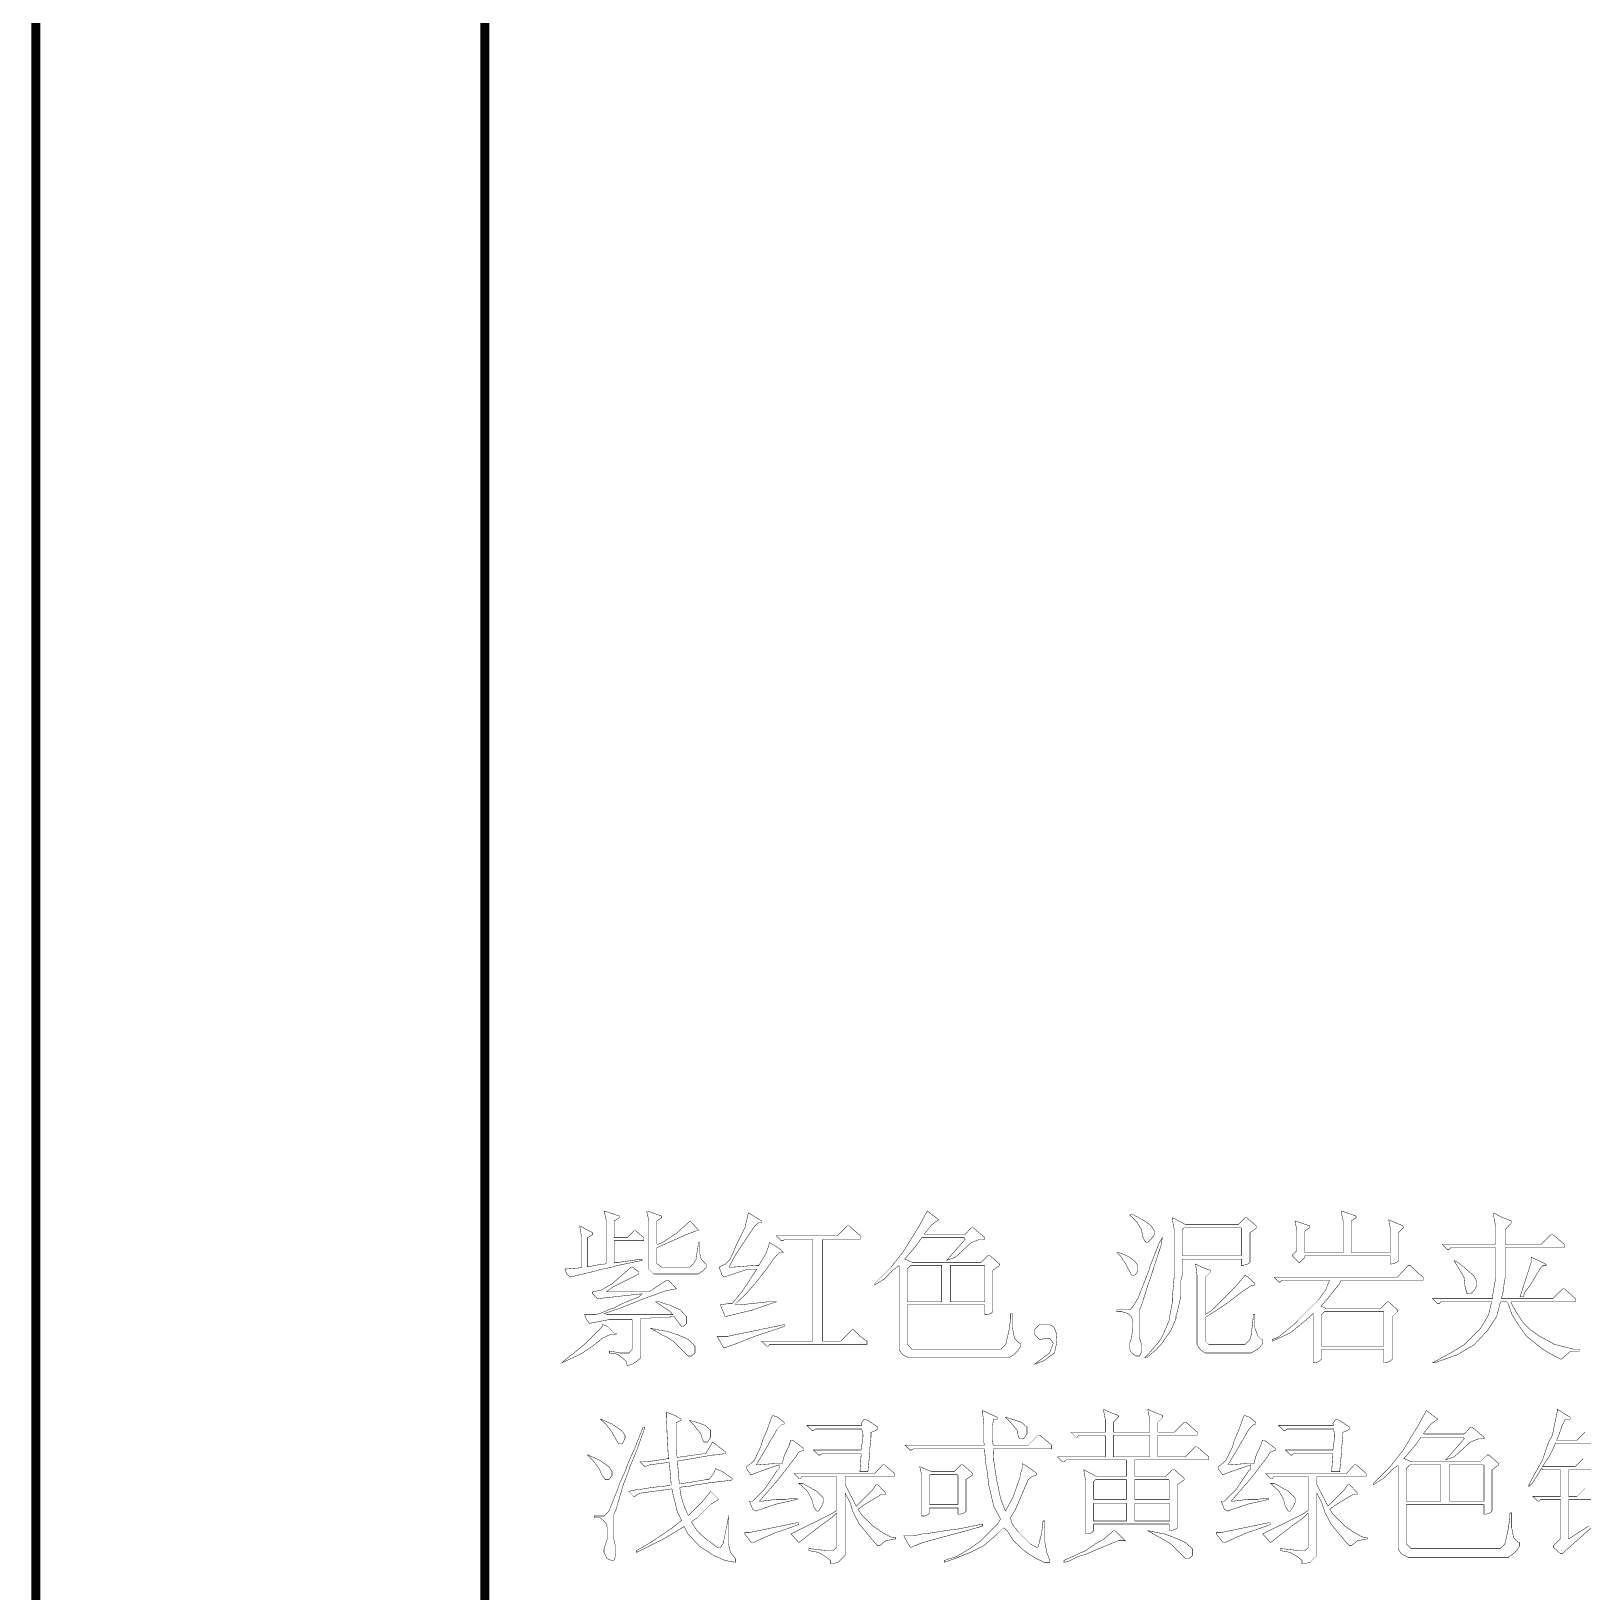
# Model space of a CAD drawing. Extents: x 94 to 452, y -72 to 1042.
# Drawn here: x 211.13 to 245.66, y 798.87 to 833.6 of the extents above; entities that cross this region are included whole.
import ezdxf

# ---------------------------------------------------------------- set-up
doc = ezdxf.new("R2010")
doc.units = 0
doc.header["$MEASUREMENT"] = 0
doc.layers.add('TREE_LAYER', color=7, linetype='Continuous')

msp = doc.modelspace()

# ---------------------------------------------------------------- linework, layer by layer
at = {"layer": 'TREE_LAYER'}
for points, const_width, elevation in [([(211.22612, 848.485862), (211.22612, 798.147579)], 0.2, 50.338283), ([(221.22612, 848.485862), (221.22612, 798.147579)], 0.2, 50.338283), ([(223.897655, 807.342427), (223.883929, 807.342427), (223.883929, 807.314976), (223.925105, 807.136544), (223.925105, 806.17576), (223.883929, 806.162035), (223.829027, 806.162035), (223.540792, 806.107133), (223.513341, 806.107133), (223.513341, 806.752231), (223.623145, 806.820858), (223.623145, 806.820858), (223.623145, 806.862035), (223.334909, 807.013015), (223.376086, 806.765956), (223.376086, 806.093407), (223.348635, 806.079682), (223.005498, 806.052231), (223.046674, 805.942427), (223.115302, 805.873799), (223.63687, 805.997329), (223.650596, 805.997329), (223.774125, 806.038505), (223.787851, 806.038505), (223.897655, 806.065956), (223.925105, 806.065956), (224.034909, 806.093407), (224.048635, 806.093407), (224.172164, 806.134584), (224.18589, 806.134584), (224.721184, 806.244387), (224.721184, 806.271838), (224.693733, 806.271838), (224.213341, 806.203211), (224.144713, 806.203211), (224.144713, 806.203211), (224.103537, 806.203211), (224.103537, 806.203211), (224.103537, 806.669878), (224.103537, 806.683603), (224.76236, 806.683603), (224.76236, 806.752231), (224.583929, 806.903211), (224.542753, 806.903211), (224.391772, 806.752231), (224.103537, 806.752231), (224.103537, 806.752231), (224.103537, 807.122819), (224.213341, 807.191446), (224.213341, 807.191446), (224.213341, 807.232623), (223.897655, 807.342427), (223.897655, 807.342427)], 0.01, 21), ([(224.844713, 807.342427), (224.830988, 807.342427), (224.830988, 807.314976), (224.872164, 807.136544), (224.872164, 806.052231), (224.981968, 805.942427), (225.970204, 805.942427), (226.080007, 806.011054), (226.148635, 806.093407), (226.148635, 806.162035), (226.038831, 806.271838), (226.01138, 806.381642), (226.01138, 806.642427), (225.970204, 806.642427), (225.970204, 806.560074), (225.929027, 806.313015), (225.929027, 806.271838), (225.8604, 806.162035), (225.791772, 806.093407), (225.1604, 806.093407), (225.050596, 806.17576), (225.050596, 806.532623), (225.064321, 806.532623), (225.709419, 806.820858), (225.929027, 806.903211), (225.970204, 806.903211), (225.970204, 806.930662), (225.791772, 807.122819), (225.489811, 806.848309), (225.174125, 806.642427), (225.064321, 806.60125), (225.050596, 806.614976), (225.050596, 807.122819), (225.1604, 807.191446), (225.1604, 807.191446), (225.1604, 807.232623), (224.844713, 807.342427), (224.844713, 807.342427)], 0.01, 21), ([(227.095694, 807.30125), (227.081968, 807.273799), (227.013341, 806.971838), (226.834909, 806.614976), (226.683929, 806.271838), (226.574125, 806.162035), (226.43687, 806.093407), (226.505498, 805.914976), (226.546674, 805.873799), (227.081968, 806.052231), (227.274125, 806.052231), (227.274125, 806.052231), (227.232949, 805.983603), (226.944713, 805.544387), (226.725105, 805.283603), (226.642753, 805.283603), (226.464321, 805.256152), (226.574125, 804.995368), (227.150596, 805.132623), (227.713341, 805.32478), (227.534909, 805.32478), (226.903537, 805.256152), (226.848635, 805.256152), (226.793733, 805.269878), (226.834909, 805.311054), (227.040792, 805.503211), (227.232949, 805.722819), (227.493733, 806.052231), (227.644713, 806.271838), (227.781968, 806.422819), (227.864321, 806.422819), (227.781968, 806.505172), (227.56236, 806.642427), (227.493733, 806.422819), (227.315302, 806.120858), (227.315302, 806.134584), (227.246674, 806.134584), (226.725105, 806.093407), (226.656478, 806.093407), (226.793733, 806.354191), (227.232949, 807.013015), (227.315302, 807.081642), (227.383929, 807.081642), (227.383929, 807.122819), (227.095694, 807.30125), (227.095694, 807.30125)], 0.01, 21), ([(229.332949, 807.013015), (229.291772, 807.013015), (229.072164, 806.793407), (227.713341, 806.793407), (227.823145, 806.683603), (227.864321, 806.683603), (227.891772, 806.711054), (228.509419, 806.711054), (228.523145, 806.711054), (228.523145, 804.446348), (228.509419, 804.446348), (227.383929, 804.446348), (227.493733, 804.336544), (227.534909, 804.336544), (227.56236, 804.377721), (229.730988, 804.377721), (229.730988, 804.446348), (229.580007, 804.556152), (229.429027, 804.707133), (229.401576, 804.707133), (229.140792, 804.446348), (228.742753, 804.446348), (228.742753, 804.446348), (228.742753, 806.711054), (228.742753, 806.711054), (229.580007, 806.711054), (229.580007, 806.793407), (229.332949, 807.013015), (229.332949, 807.013015)], 0.01, 21), ([(231.076086, 807.342427), (231.06236, 807.328701), (231.048635, 807.30125), (230.883929, 806.999289), (230.554517, 806.463995), (230.266282, 806.093407), (229.895694, 805.722819), (229.895694, 805.695368), (230.115302, 805.832623), (230.307458, 806.02478), (230.430988, 806.120858), (230.444713, 806.120858), (230.444713, 806.120858), (230.444713, 804.267917), (230.444713, 804.254191), (230.527066, 804.144387), (230.664321, 804.07576), (232.901576, 804.07576), (232.901576, 804.089485), (232.997655, 804.144387), (233.093733, 804.240466), (233.148635, 804.336544), (233.148635, 804.405172), (233.121184, 804.405172), (233.01138, 804.514976), (232.970204, 804.734584), (232.970204, 805.063995), (232.929027, 805.063995), (232.929027, 804.954191), (232.901576, 804.762035), (232.901576, 804.734584), (232.819223, 804.377721), (232.709419, 804.267917), (230.732949, 804.267917), (230.623145, 804.377721), (230.623145, 805.242427), (230.63687, 805.256152), (232.338831, 805.256152), (232.352556, 805.242427), (232.352556, 805.036544), (232.393733, 805.036544), (232.489811, 805.063995), (232.530988, 805.105172), (232.530988, 806.02478), (232.668243, 806.120858), (232.681968, 806.134584), (232.681968, 806.162035), (232.46236, 806.354191), (232.421184, 806.354191), (232.270204, 806.203211), (230.732949, 806.203211), (230.581968, 806.271838), (230.568243, 806.271838), (230.815302, 806.560074), (230.952556, 806.752231), (231.899615, 806.752231), (231.913341, 806.711054), (231.501576, 806.244387), (231.693733, 806.313015), (232.050596, 806.642427), (232.229027, 806.711054), (232.352556, 806.711054), (232.352556, 806.752231), (232.091772, 806.971838), (232.050596, 806.971838), (231.913341, 806.820858), (231.021184, 806.820858), (231.007458, 806.834584), (231.172164, 807.040466), (231.323145, 807.15027), (231.076086, 807.342427), (231.076086, 807.342427)], 0.01, 21), ([(235.6604, 807.260074), (235.578047, 807.260074), (235.729027, 807.109093), (235.838831, 806.930662), (235.866282, 806.779682), (235.907458, 806.683603), (235.948635, 806.642427), (235.976086, 806.642427), (236.058439, 806.72478), (236.127066, 806.820858), (236.127066, 806.903211), (236.044713, 807.02674), (235.907458, 807.122819), (235.6604, 807.260074), (235.6604, 807.260074)], 0.01, 21), ([(236.538831, 807.191446), (236.525105, 807.191446), (236.525105, 807.163995), (236.566282, 806.944387), (236.566282, 805.873799), (236.525105, 805.393407), (236.525105, 805.311054), (236.456478, 804.940466), (236.456478, 804.913015), (236.305498, 804.556152), (236.23687, 804.446348), (236.017262, 804.185564), (235.907458, 804.07576), (235.948635, 804.07576), (236.113341, 804.213015), (236.278047, 804.377721), (236.497655, 804.693407), (236.607458, 804.954191), (236.607458, 805.009093), (236.634909, 805.091446), (236.676086, 805.269878), (236.717262, 805.448309), (236.717262, 805.805172), (236.744713, 805.90125), (236.744713, 806.271838), (236.758439, 806.271838), (238.06236, 806.271838), (238.06236, 806.271838), (238.06236, 806.134584), (238.103537, 806.134584), (238.199615, 806.162035), (238.254517, 806.203211), (238.254517, 806.862035), (238.391772, 806.958113), (238.391772, 806.971838), (238.391772, 807.013015), (238.18589, 807.191446), (238.144713, 807.191446), (237.993733, 807.040466), (236.827066, 807.040466), (236.538831, 807.191446), (236.538831, 807.191446)], 0.01, 21), ([(240.299615, 807.342427), (240.28589, 807.342427), (240.28589, 807.314976), (240.327066, 807.136544), (240.327066, 806.422819), (240.313341, 806.422819), (239.489811, 806.422819), (239.476086, 806.422819), (239.476086, 806.903211), (239.58589, 806.971838), (239.58589, 806.971838), (239.58589, 807.013015), (239.256478, 807.122819), (239.297655, 806.916936), (239.297655, 806.463995), (239.187851, 806.354191), (239.338831, 806.203211), (239.366282, 806.203211), (239.476086, 806.313015), (239.476086, 806.340466), (239.489811, 806.354191), (241.383929, 806.354191), (241.383929, 806.340466), (241.383929, 806.162035), (241.466282, 806.17576), (241.521184, 806.203211), (241.56236, 806.244387), (241.56236, 806.862035), (241.672164, 806.971838), (241.672164, 807.013015), (241.493733, 807.081642), (241.342753, 807.15027), (241.383929, 806.916936), (241.383929, 806.422819), (241.383929, 806.422819), (240.505498, 806.422819), (240.505498, 806.422819), (240.505498, 807.122819), (240.615302, 807.191446), (240.615302, 807.191446), (240.615302, 807.232623), (240.299615, 807.342427), (240.299615, 807.342427)], 0.01, 21), ([(243.676086, 807.30125), (243.676086, 807.30125), (243.676086, 807.246348), (243.717262, 807.02674), (243.717262, 806.614976), (243.703537, 806.60125), (242.53687, 806.60125), (242.646674, 806.491446), (242.687851, 806.491446), (242.729027, 806.532623), (243.703537, 806.532623), (243.717262, 806.532623), (243.717262, 805.818897), (243.648635, 805.420858), (243.648635, 805.393407), (242.317262, 805.393407), (242.427066, 805.283603), (242.468243, 805.283603), (242.509419, 805.32478), (243.634909, 805.32478), (243.634909, 805.32478), (243.566282, 805.036544), (243.387851, 804.734584), (243.017262, 804.363995), (242.742753, 804.199289), (242.317262, 803.965956), (242.358439, 803.965956), (242.866282, 804.144387), (243.23687, 804.363995), (243.538831, 804.679682), (243.744713, 804.995368), (243.827066, 805.311054), (243.840792, 805.32478), (243.978047, 805.32478), (243.991772, 805.311054), (244.087851, 805.036544), (244.225105, 804.816936), (244.389811, 804.583603), (244.430988, 804.542427), (244.774125, 804.267917), (245.007458, 804.130662), (245.172164, 804.048309), (245.18589, 804.048309), (245.391772, 804.22674), (245.583929, 804.22674), (245.583929, 804.267917), (245.4604, 804.267917), (245.034909, 804.377721), (244.705498, 804.556152), (244.48589, 804.707133), (244.334909, 804.858113), (244.156478, 805.132623), (244.0604, 805.311054), (244.074125, 805.32478), (245.501576, 805.32478), (245.501576, 805.393407), (245.254517, 805.613015), (245.213341, 805.613015), (244.993733, 805.393407), (243.854517, 805.393407), (243.854517, 805.407133), (243.895694, 805.571838), (243.909419, 805.722819), (243.93687, 805.873799), (243.93687, 806.532623), (243.93687, 806.532623), (245.254517, 806.532623), (245.254517, 806.60125), (244.993733, 806.820858), (244.952556, 806.820858), (244.732949, 806.60125), (243.93687, 806.60125), (243.93687, 806.614976), (243.93687, 806.930662), (244.074125, 807.081642), (244.074125, 807.122819), (243.895694, 807.191446), (243.676086, 807.30125), (243.676086, 807.30125)], 0.01, 21), ([(236.305498, 806.752231), (236.23687, 806.642427), (236.017262, 806.079682), (236.017262, 806.052231), (235.756478, 805.393407), (235.646674, 805.214976), (235.578047, 805.146348), (235.289811, 805.146348), (235.289811, 805.105172), (235.399615, 805.105172), (235.53687, 805.063995), (235.619223, 804.981642), (235.646674, 804.885564), (235.646674, 804.734584), (235.619223, 804.542427), (235.619223, 804.514976), (235.578047, 804.418897), (235.578047, 804.267917), (235.619223, 804.185564), (235.715302, 804.116936), (235.797655, 804.116936), (235.838831, 804.213015), (235.838831, 804.377721), (235.797655, 804.514976), (235.797655, 805.146348), (235.838831, 805.242427), (235.880007, 805.365956), (235.976086, 805.681642), (236.003537, 805.75027), (236.278047, 806.587525), (236.278047, 806.614976), (236.305498, 806.752231), (236.305498, 806.752231)], 0.01, 21), ([(236.78589, 806.971838), (236.78589, 806.971838), (238.06236, 806.971838), (238.06236, 806.971838), (238.06236, 806.354191), (238.06236, 806.354191), (236.758439, 806.354191), (236.744713, 806.354191), (236.744713, 806.930662), (236.78589, 806.971838), (236.78589, 806.971838)], 0.01, 21), ([(235.330988, 806.422819), (235.289811, 806.422819), (235.372164, 806.340466), (235.468243, 806.203211), (235.619223, 805.914976), (235.687851, 805.914976), (235.729027, 805.956152), (235.756478, 806.011054), (235.756478, 806.134584), (235.687851, 806.230662), (235.578047, 806.313015), (235.440792, 806.381642), (235.330988, 806.422819), (235.330988, 806.422819)], 0.01, 21), ([(244.527066, 806.313015), (244.513341, 806.313015), (244.513341, 806.203211), (244.266282, 805.434584), (244.334909, 805.434584), (244.376086, 805.544387), (244.48589, 805.681642), (244.705498, 806.052231), (244.774125, 806.134584), (244.842753, 806.134584), (244.842753, 806.162035), (244.527066, 806.313015), (244.527066, 806.313015)], 0.01, 21), ([(224.515302, 806.093407), (224.474125, 806.093407), (224.33687, 805.969878), (224.117262, 805.777721), (224.076086, 805.736544), (223.815302, 805.585564), (223.623145, 805.544387), (223.623145, 805.503211), (223.732949, 805.393407), (224.721184, 805.503211), (224.721184, 805.503211), (224.652556, 805.434584), (224.281968, 805.283603), (224.076086, 805.173799), (224.007458, 805.160074), (223.787851, 805.063995), (223.774125, 805.063995), (223.678047, 805.036544), (223.444713, 805.036544), (223.48589, 804.92674), (223.554517, 804.844387), (223.980007, 804.92674), (224.350596, 804.92674), (224.350596, 804.92674), (224.419223, 804.92674), (224.419223, 804.92674), (224.487851, 804.92674), (224.487851, 804.940466), (224.501576, 804.92674), (224.501576, 804.267917), (224.432949, 804.185564), (224.227066, 804.185564), (224.021184, 804.22674), (223.993733, 804.22674), (223.993733, 804.185564), (224.172164, 804.158113), (224.281968, 804.07576), (224.364321, 804.007133), (224.391772, 803.897329), (224.515302, 803.938505), (224.61138, 804.007133), (224.693733, 804.07576), (224.693733, 804.940466), (224.693733, 804.954191), (224.76236, 804.954191), (224.76236, 804.954191), (224.830988, 804.954191), (224.844713, 804.954191), (224.913341, 804.954191), (224.913341, 804.967917), (224.981968, 804.967917), (224.981968, 804.967917), (225.050596, 804.967917), (225.064321, 804.967917), (225.132949, 804.967917), (225.132949, 804.981642), (225.201576, 804.981642), (225.201576, 804.981642), (225.270204, 804.981642), (225.283929, 804.981642), (225.352556, 804.981642), (225.352556, 804.995368), (225.421184, 804.995368), (225.434909, 804.995368), (225.599615, 804.77576), (225.640792, 804.77576), (225.709419, 804.844387), (225.709419, 804.995368), (225.572164, 805.146348), (225.325105, 805.256152), (225.31138, 805.256152), (225.105498, 805.32478), (225.023145, 805.32478), (225.352556, 805.105172), (225.407458, 805.036544), (225.393733, 805.036544), (223.952556, 805.036544), (223.883929, 805.063995), (224.213341, 805.173799), (224.76236, 805.393407), (224.803537, 805.407133), (225.256478, 805.571838), (225.489811, 805.613015), (225.31138, 805.805172), (225.270204, 805.805172), (224.872164, 805.544387), (223.938831, 805.544387), (223.925105, 805.544387), (224.076086, 805.654191), (224.076086, 805.654191), (224.652556, 805.942427), (224.652556, 805.942427), (224.652556, 805.983603), (224.515302, 806.093407), (224.515302, 806.093407)], 0.01, 21), ([(230.691772, 806.120858), (230.705498, 806.134584), (231.391772, 806.134584), (231.391772, 806.120858), (231.391772, 805.32478), (231.391772, 805.32478), (230.63687, 805.32478), (230.623145, 805.32478), (230.623145, 806.052231), (230.691772, 806.120858), (230.691772, 806.120858)], 0.01, 21), ([(231.583929, 806.120858), (231.583929, 806.134584), (232.338831, 806.134584), (232.352556, 806.120858), (232.352556, 805.32478), (232.338831, 805.32478), (231.583929, 805.32478), (231.583929, 805.32478), (231.583929, 806.120858), (231.583929, 806.120858)], 0.01, 21), ([(237.046674, 806.162035), (237.046674, 806.162035), (237.046674, 806.148309), (237.074125, 805.928701), (237.074125, 804.377721), (237.142753, 804.267917), (237.252556, 804.185564), (238.281968, 804.185564), (238.350596, 804.22674), (238.4604, 804.295368), (238.542753, 804.405172), (238.542753, 804.487525), (238.501576, 804.487525), (238.432949, 804.556152), (238.364321, 804.734584), (238.364321, 805.036544), (238.323145, 805.036544), (238.323145, 804.940466), (238.281968, 804.583603), (238.254517, 804.487525), (238.144713, 804.377721), (237.334909, 804.377721), (237.266282, 804.446348), (237.266282, 804.981642), (237.403537, 805.063995), (237.732949, 805.283603), (238.076086, 805.544387), (238.281968, 805.681642), (238.364321, 805.695368), (238.364321, 805.722819), (238.213341, 805.873799), (238.144713, 805.914976), (237.925105, 805.654191), (237.403537, 805.132623), (237.293733, 805.063995), (237.266282, 805.036544), (237.266282, 805.05027), (237.266282, 805.873799), (237.376086, 805.983603), (237.376086, 806.02478), (237.183929, 806.093407), (237.046674, 806.162035), (237.046674, 806.162035)], 0.01, 21), ([(241.823145, 806.134584), (241.781968, 806.134584), (241.534909, 805.873799), (238.789811, 805.873799), (238.899615, 805.763995), (238.927066, 805.763995), (238.968243, 805.805172), (240.025105, 805.805172), (240.025105, 805.791446), (239.970204, 805.667917), (239.956478, 805.613015), (239.778047, 805.365956), (239.215302, 804.803211), (238.872164, 804.528701), (238.748635, 804.487525), (238.748635, 804.446348), (239.105498, 804.611054), (239.1604, 804.638505), (239.544713, 804.954191), (239.654517, 805.063995), (239.668243, 805.063995), (239.668243, 803.965956), (239.750596, 803.979682), (239.805498, 804.007133), (239.846674, 804.048309), (239.846674, 804.254191), (239.846674, 804.267917), (241.232949, 804.267917), (241.232949, 804.254191), (241.232949, 803.965956), (241.274125, 803.965956), (241.383929, 804.007133), (241.425105, 804.048309), (241.425105, 804.995368), (241.534909, 805.105172), (241.534909, 805.146348), (241.342753, 805.32478), (241.315302, 805.32478), (241.164321, 805.173799), (239.956478, 805.173799), (239.832949, 805.228701), (239.970204, 805.379682), (240.244713, 805.722819), (240.28589, 805.805172), (242.11138, 805.805172), (242.11138, 805.873799), (241.974125, 805.983603), (241.823145, 806.134584), (241.823145, 806.134584)], 0.01, 21), ([(242.797655, 806.244387), (242.797655, 806.244387), (242.81138, 806.216936), (243.017262, 805.873799), (243.044713, 805.640466), (243.08589, 805.516936), (243.08589, 805.503211), (243.168243, 805.503211), (243.250596, 805.585564), (243.305498, 805.681642), (243.305498, 805.763995), (243.23687, 805.90125), (243.209419, 805.928701), (243.017262, 806.093407), (242.880007, 806.203211), (242.797655, 806.244387), (242.797655, 806.244387)], 0.01, 21), ([(239.915302, 805.105172), (239.915302, 805.105172), (241.232949, 805.105172), (241.232949, 805.105172), (241.232949, 804.336544), (241.232949, 804.336544), (239.846674, 804.336544), (239.846674, 804.336544), (239.846674, 805.036544), (239.915302, 805.105172), (239.915302, 805.105172)], 0.01, 21), ([(223.856478, 804.816936), (223.842753, 804.816936), (223.842753, 804.77576), (223.458439, 804.391446), (223.21138, 804.185564), (223.115302, 804.116936), (222.93687, 803.965956), (223.348635, 804.158113), (223.623145, 804.336544), (223.842753, 804.514976), (224.021184, 804.597329), (224.144713, 804.597329), (224.144713, 804.62478), (224.103537, 804.62478), (223.952556, 804.77576), (223.856478, 804.816936), (223.856478, 804.816936)], 0.01, 21), ([(224.927066, 804.734584), (224.913341, 804.734584), (225.201576, 804.569878), (225.242753, 804.556152), (225.421184, 804.446348), (225.750596, 804.116936), (225.819223, 804.116936), (225.901576, 804.185564), (225.901576, 804.336544), (225.750596, 804.487525), (225.503537, 804.597329), (225.489811, 804.597329), (225.283929, 804.665956), (225.187851, 804.679682), (225.174125, 804.693407), (225.105498, 804.693407), (224.927066, 804.734584), (224.927066, 804.734584)], 0.01, 21), ([(227.891772, 804.816936), (226.629027, 804.556152), (226.395694, 804.556152), (226.532949, 804.309093), (226.546674, 804.295368), (226.780007, 804.377721), (227.232949, 804.556152), (227.891772, 804.77576), (227.891772, 804.77576), (227.891772, 804.816936), (227.891772, 804.816936)], 0.01, 21), ([(233.793733, 804.816936), (233.574125, 804.816936), (233.464321, 804.707133), (233.464321, 804.597329), (233.574125, 804.487525), (233.793733, 804.514976), (233.876086, 804.405172), (233.793733, 804.185564), (233.464321, 803.938505), (233.656478, 804.007133), (233.903537, 804.185564), (233.958439, 804.446348), (233.944713, 804.62478), (233.889811, 804.762035), (233.793733, 804.816936), (233.793733, 804.816936)], 0.01, 21), ([(225.276117, 802.86319), (225.262392, 802.86319), (225.262392, 802.767112), (225.262392, 802.767112), (225.276117, 802.574955), (225.276117, 802.574955), (225.276117, 802.478877), (225.276117, 802.478877), (225.303568, 801.943583), (225.317294, 801.833779), (225.289843, 801.833779), (224.850627, 801.765151), (224.672196, 801.765151), (224.781999, 801.655347), (224.891803, 801.696524), (225.317294, 801.751426), (225.331019, 801.7377), (225.372196, 801.257308), (225.35847, 801.243583), (225.180039, 801.216132), (225.138862, 801.216132), (224.919254, 801.188681), (224.672196, 801.147504), (224.617294, 801.147504), (224.425137, 801.106328), (224.534941, 800.996524), (224.562392, 800.996524), (224.672196, 801.065151), (225.385921, 801.16123), (225.399647, 801.147504), (225.413372, 801.023975), (225.440823, 800.927896), (225.50945, 800.639661), (225.605529, 800.46123), (225.399647, 800.296524), (224.974156, 800.008288), (224.603568, 799.788681), (224.603568, 799.747504), (225.180039, 800.035739), (225.660431, 800.323975), (225.742784, 800.159269), (226.003568, 799.884759), (226.319254, 799.678877), (226.566313, 799.569073), (226.799647, 799.527896), (226.799647, 799.610249), (226.689843, 799.747504), (226.648666, 799.925935), (226.648666, 800.557308), (226.621215, 800.392602), (226.60749, 800.3377), (226.538862, 799.994563), (226.538862, 799.967112), (226.470235, 799.857308), (226.401607, 799.857308), (226.140823, 800.049465), (225.948666, 800.227896), (225.825137, 800.420053), (225.838862, 800.447504), (225.948666, 800.516132), (226.250627, 800.818092), (226.429058, 800.927896), (226.250627, 801.106328), (226.072196, 800.88672), (225.756509, 800.571033), (225.729058, 800.61221), (225.660431, 800.776916), (225.591803, 800.996524), (225.564352, 801.174955), (225.564352, 801.188681), (225.591803, 801.202406), (225.756509, 801.216132), (225.948666, 801.257308), (225.976117, 801.257308), (226.236901, 801.298484), (226.703568, 801.353386), (226.731019, 801.367112), (226.731019, 801.394563), (226.511411, 801.545543), (226.360431, 801.614171), (226.319254, 801.504367), (226.20945, 801.367112), (226.154548, 801.367112), (225.564352, 801.271033), (225.550627, 801.298484), (225.50945, 801.778877), (225.50945, 801.778877), (226.305529, 801.916132), (226.346705, 801.916132), (226.442784, 801.929857), (226.566313, 801.943583), (226.580039, 801.943583), (226.580039, 801.984759), (226.291803, 802.204367), (226.140823, 801.943583), (226.085921, 801.943583), (225.50945, 801.86123), (225.495725, 801.888681), (225.495725, 801.929857), (225.481999, 802.039661), (225.481999, 802.643583), (225.495725, 802.643583), (225.591803, 802.684759), (225.591803, 802.71221), (225.454548, 802.794563), (225.276117, 802.86319), (225.276117, 802.86319)], 0.01, 21), ([(232.303568, 802.904367), (232.303568, 802.904367), (232.303568, 802.86319), (232.331019, 802.588681), (232.331019, 802.190641), (232.344745, 802.135739), (232.344745, 802.135739), (230.574156, 802.135739), (230.68396, 802.025935), (230.725137, 802.025935), (230.766313, 802.053386), (232.344745, 802.053386), (232.344745, 802.053386), (232.372196, 801.7377), (232.399647, 801.58672), (232.440823, 801.243583), (232.550627, 800.776916), (232.701607, 800.488681), (232.63298, 800.378877), (232.248666, 799.994563), (232.015333, 799.829857), (231.713372, 799.651426), (231.452588, 799.569073), (231.452588, 799.527896), (231.685921, 799.610249), (232.029058, 799.747504), (232.331019, 799.898484), (232.646705, 800.172994), (232.770235, 800.296524), (232.852588, 800.227896), (232.989843, 800.008288), (233.195725, 799.816132), (233.319254, 799.720053), (233.497686, 799.610249), (233.676117, 799.527896), (233.799647, 799.527896), (233.799647, 799.569073), (233.731019, 799.747504), (233.689843, 799.967112), (233.689843, 800.447504), (233.648666, 800.447504), (233.621215, 800.214171), (233.621215, 800.18672), (233.580039, 800.049465), (233.580039, 800.008288), (233.538862, 799.871033), (233.511411, 799.857308), (233.360431, 799.939661), (233.099647, 800.200445), (232.962392, 800.378877), (232.921215, 800.516132), (233.031019, 800.694563), (233.319254, 801.367112), (233.401607, 801.435739), (233.511411, 801.476916), (233.511411, 801.504367), (233.264352, 801.682798), (233.181999, 801.723975), (233.181999, 801.614171), (233.140823, 801.476916), (233.140823, 801.435739), (232.989843, 800.996524), (232.811411, 800.667112), (232.701607, 800.955347), (232.63298, 801.284759), (232.619254, 801.339661), (232.550627, 801.792602), (232.536901, 802.053386), (232.536901, 802.053386), (233.840823, 802.053386), (233.840823, 802.135739), (233.580039, 802.355347), (233.538862, 802.355347), (233.319254, 802.135739), (232.536901, 802.135739), (232.523176, 802.245543), (232.523176, 802.574955), (232.550627, 802.71221), (232.63298, 802.71221), (232.63298, 802.753386), (232.303568, 802.904367), (232.303568, 802.904367)], 0.01, 21), ([(234.993764, 802.931818), (234.993764, 802.931818), (234.993764, 802.918092), (235.034941, 802.698484), (235.034941, 802.423975), (235.021215, 802.423975), (234.266313, 802.423975), (234.376117, 802.314171), (234.403568, 802.314171), (234.444745, 802.355347), (235.021215, 802.355347), (235.034941, 802.341622), (235.034941, 801.874955), (235.021215, 801.874955), (233.964352, 801.874955), (234.074156, 801.765151), (234.115333, 801.765151), (234.156509, 801.806328), (235.501607, 801.806328), (235.501607, 801.792602), (235.501607, 801.435739), (235.501607, 801.435739), (234.842784, 801.435739), (234.554548, 801.58672), (234.595725, 801.339661), (234.595725, 800.159269), (234.678078, 800.159269), (234.73298, 800.18672), (234.774156, 800.227896), (234.774156, 800.365151), (234.774156, 800.378877), (236.448666, 800.378877), (236.462392, 800.365151), (236.462392, 800.227896), (236.503568, 800.227896), (236.599647, 800.269073), (236.640823, 800.296524), (236.640823, 801.257308), (236.778078, 801.353386), (236.791803, 801.367112), (236.791803, 801.394563), (236.572196, 801.58672), (236.531019, 801.58672), (236.380039, 801.435739), (235.693764, 801.435739), (235.693764, 801.435739), (235.693764, 801.792602), (235.693764, 801.806328), (237.340823, 801.806328), (237.340823, 801.874955), (237.080039, 802.094563), (237.038862, 802.094563), (236.819254, 801.874955), (236.201607, 801.874955), (236.201607, 801.874955), (236.201607, 802.341622), (236.201607, 802.355347), (237.080039, 802.355347), (237.080039, 802.423975), (236.83298, 802.643583), (236.791803, 802.643583), (236.572196, 802.423975), (236.201607, 802.423975), (236.201607, 802.423975), (236.201607, 802.643583), (236.311411, 802.753386), (236.311411, 802.794563), (236.13298, 802.86319), (235.981999, 802.931818), (235.981999, 802.931818), (235.981999, 802.918092), (236.023176, 802.698484), (236.023176, 802.423975), (236.00945, 802.423975), (235.213372, 802.423975), (235.213372, 802.423975), (235.213372, 802.643583), (235.323176, 802.753386), (235.323176, 802.794563), (235.144745, 802.86319), (234.993764, 802.931818), (234.993764, 802.931818)], 0.01, 21), ([(242.185921, 802.904367), (242.172196, 802.890641), (242.15847, 802.86319), (241.993764, 802.56123), (241.664352, 802.025935), (241.376117, 801.655347), (241.005529, 801.284759), (241.005529, 801.257308), (241.225137, 801.394563), (241.417294, 801.58672), (241.540823, 801.682798), (241.554548, 801.682798), (241.554548, 801.682798), (241.554548, 799.829857), (241.554548, 799.816132), (241.636901, 799.706328), (241.774156, 799.6377), (244.011411, 799.6377), (244.011411, 799.651426), (244.10749, 799.706328), (244.203568, 799.802406), (244.25847, 799.898484), (244.25847, 799.967112), (244.231019, 799.967112), (244.121215, 800.076916), (244.080039, 800.296524), (244.080039, 800.625935), (244.038862, 800.625935), (244.038862, 800.516132), (244.011411, 800.323975), (244.011411, 800.296524), (243.929058, 799.939661), (243.819254, 799.829857), (241.842784, 799.829857), (241.73298, 799.939661), (241.73298, 800.804367), (241.746705, 800.818092), (243.448666, 800.818092), (243.462392, 800.804367), (243.462392, 800.598484), (243.503568, 800.598484), (243.599647, 800.625935), (243.640823, 800.667112), (243.640823, 801.58672), (243.778078, 801.682798), (243.791803, 801.696524), (243.791803, 801.723975), (243.572196, 801.916132), (243.531019, 801.916132), (243.380039, 801.765151), (241.842784, 801.765151), (241.691803, 801.833779), (241.678078, 801.833779), (241.925137, 802.122014), (242.062392, 802.314171), (243.00945, 802.314171), (243.023176, 802.272994), (242.611411, 801.806328), (242.803568, 801.874955), (243.160431, 802.204367), (243.338862, 802.272994), (243.462392, 802.272994), (243.462392, 802.314171), (243.201607, 802.533779), (243.160431, 802.533779), (243.023176, 802.382798), (242.131019, 802.382798), (242.117294, 802.396524), (242.281999, 802.602406), (242.43298, 802.71221), (242.185921, 802.904367), (242.185921, 802.904367)], 0.01, 21), ([(245.095725, 802.931818), (245.095725, 802.931818), (245.095725, 802.890641), (244.985921, 802.355347), (244.903568, 802.204367), (244.766313, 801.806328), (244.491803, 801.31221), (244.464352, 801.257308), (244.464352, 801.216132), (244.546705, 801.298484), (244.752588, 801.627896), (244.766313, 801.58672), (245.164352, 801.58672), (245.164352, 801.572994), (245.164352, 800.996524), (245.164352, 800.996524), (244.546705, 800.996524), (244.656509, 800.88672), (244.68396, 800.88672), (244.725137, 800.927896), (245.164352, 800.927896), (245.164352, 800.914171), (245.164352, 800.049465), (245.013372, 799.898484), (245.013372, 799.857308), (245.164352, 799.720053), (245.205529, 799.720053), (245.974156, 800.406328)], 0.01, 21), ([(245.713372, 802.423975), (245.534941, 802.245543), (245.081999, 802.245543), (245.081999, 802.245543), (245.123176, 802.341622), (245.205529, 802.574955), (245.274156, 802.71221), (245.274156, 802.71221), (245.38396, 802.71221), (245.38396, 802.753386), (245.095725, 802.931818), (245.095725, 802.931818)], 0.01, 21), ([(224.781999, 802.533779), (224.754548, 802.533779), (224.740823, 802.520053), (224.603568, 802.176916), (224.603568, 802.16319), (224.425137, 801.765151), (224.342784, 801.545543), (224.205529, 801.243583), (224.205529, 801.216132), (223.985921, 800.667112), (223.876117, 800.557308), (223.656509, 800.557308), (223.656509, 800.516132), (223.793764, 800.516132), (223.917294, 800.406328), (223.944745, 800.310249), (223.944745, 800.035739), (223.876117, 799.829857), (223.876117, 799.747504), (223.944745, 799.610249), (224.040823, 799.569073), (224.095725, 799.569073), (224.123176, 799.6377), (224.123176, 799.91221), (224.095725, 800.035739), (224.095725, 800.598484), (224.136901, 800.680837), (224.301607, 801.243583), (224.438862, 801.600445), (224.452588, 801.655347), (224.603568, 802.01221), (224.617294, 802.053386), (224.768274, 802.478877), (224.781999, 802.533779), (224.781999, 802.533779)], 0.01, 21), ([(223.80749, 802.71221), (223.793764, 802.71221), (223.917294, 802.602406), (224.054548, 802.423975), (224.136901, 802.272994), (224.191803, 802.176916), (224.205529, 802.16319), (224.274156, 802.16319), (224.342784, 802.272994), (224.342784, 802.355347), (224.274156, 802.451426), (224.054548, 802.602406), (223.80749, 802.71221), (223.80749, 802.71221)], 0.01, 21), ([(225.78396, 802.684759), (225.770235, 802.684759), (225.893764, 802.56123), (226.031019, 802.382798), (226.072196, 802.245543), (226.099647, 802.204367), (226.181999, 802.204367), (226.250627, 802.314171), (226.250627, 802.465151), (226.127098, 802.574955), (225.934941, 802.643583), (225.880039, 802.657308), (225.78396, 802.684759), (225.78396, 802.684759)], 0.01, 21), ([(227.636901, 802.794563), (227.623176, 802.780837), (227.595725, 802.725935), (227.513372, 802.492602), (227.403568, 802.231818), (227.376117, 802.135739), (227.376117, 802.122014), (227.225137, 801.806328), (227.142784, 801.723975), (227.046705, 801.655347), (227.046705, 801.614171), (227.142784, 801.476916), (227.156509, 801.476916), (227.334941, 801.545543), (227.774156, 801.696524), (227.774156, 801.682798), (227.774156, 801.614171), (227.73298, 801.572994), (227.444745, 801.147504), (227.18396, 800.88672), (227.115333, 800.88672), (227.18396, 800.708288), (227.252588, 800.667112), (227.691803, 800.818092), (228.172196, 800.927896), (228.172196, 800.955347), (228.144745, 800.955347), (227.911411, 800.927896), (227.705529, 800.927896), (227.376117, 800.88672), (227.334941, 800.88672), (227.774156, 801.394563), (228.144745, 801.874955), (228.199647, 801.971033), (228.227098, 801.984759), (228.323176, 802.025935), (228.323176, 802.053386), (228.30945, 802.067112), (228.076117, 802.245543), (228.034941, 802.245543), (227.993764, 802.122014), (227.88396, 801.888681), (227.856509, 801.778877), (227.842784, 801.723975), (227.664352, 801.723975), (227.30749, 801.696524), (227.266313, 801.696524), (227.581999, 802.231818), (227.73298, 802.492602), (227.842784, 802.602406), (227.88396, 802.602406), (227.88396, 802.643583), (227.746705, 802.753386), (227.636901, 802.794563), (227.636901, 802.794563)], 0.01, 21), ([(229.681999, 802.71221), (229.668274, 802.71221), (229.599647, 802.616132), (229.613372, 802.574955), (229.599647, 802.574955), (228.391803, 802.574955), (228.501607, 802.465151), (228.542784, 802.465151), (228.58396, 802.492602), (229.613372, 802.492602), (229.640823, 802.369073), (229.640823, 802.327896), (229.599647, 802.025935), (228.542784, 802.025935), (228.652588, 801.916132), (228.693764, 801.916132), (228.721215, 801.943583), (229.599647, 801.943583), (229.599647, 801.929857), (229.572196, 801.545543), (229.750627, 801.545543), (229.791803, 801.971033), (229.791803, 802.039661), (229.819254, 802.314171), (229.819254, 802.423975), (229.83298, 802.423975), (229.929058, 802.465151), (229.970235, 802.492602), (229.970235, 802.533779), (229.750627, 802.684759), (229.681999, 802.71221), (229.681999, 802.71221)], 0.01, 21), ([(232.825137, 802.753386), (232.811411, 802.753386), (232.934941, 802.629857), (233.072196, 802.465151), (233.099647, 802.314171), (233.140823, 802.272994), (233.20945, 802.272994), (233.291803, 802.382798), (233.291803, 802.533779), (233.168274, 802.643583), (232.962392, 802.71221), (232.90749, 802.725935), (232.825137, 802.753386), (232.825137, 802.753386)], 0.01, 21), ([(238.136901, 802.794563), (238.123176, 802.780837), (238.095725, 802.725935), (238.013372, 802.492602), (237.903568, 802.231818), (237.876117, 802.135739), (237.876117, 802.122014), (237.725137, 801.806328), (237.642784, 801.723975), (237.546705, 801.655347), (237.546705, 801.614171), (237.642784, 801.476916), (237.656509, 801.476916), (237.834941, 801.545543), (238.274156, 801.696524), (238.274156, 801.682798), (238.274156, 801.614171), (238.23298, 801.572994), (237.944745, 801.147504), (237.68396, 800.88672), (237.615333, 800.88672), (237.68396, 800.708288), (237.752588, 800.667112), (238.191803, 800.818092), (238.672196, 800.927896), (238.672196, 800.955347), (238.644745, 800.955347), (238.411411, 800.927896), (238.205529, 800.927896), (237.876117, 800.88672), (237.834941, 800.88672), (238.274156, 801.394563), (238.644745, 801.874955), (238.699647, 801.971033), (238.727098, 801.984759), (238.823176, 802.025935), (238.823176, 802.053386), (238.80945, 802.067112), (238.576117, 802.245543), (238.534941, 802.245543), (238.493764, 802.122014), (238.38396, 801.888681), (238.356509, 801.778877), (238.342784, 801.723975), (238.164352, 801.723975), (237.80749, 801.696524), (237.766313, 801.696524), (238.081999, 802.231818), (238.23298, 802.492602), (238.342784, 802.602406), (238.38396, 802.602406), (238.38396, 802.643583), (238.246705, 802.753386), (238.136901, 802.794563), (238.136901, 802.794563)], 0.01, 21), ([(240.181999, 802.71221), (240.168274, 802.71221), (240.099647, 802.616132), (240.113372, 802.574955), (240.099647, 802.574955), (238.891803, 802.574955), (239.001607, 802.465151), (239.042784, 802.465151), (239.08396, 802.492602), (240.113372, 802.492602), (240.140823, 802.369073), (240.140823, 802.327896), (240.099647, 802.025935), (239.042784, 802.025935), (239.152588, 801.916132), (239.193764, 801.916132), (239.221215, 801.943583), (240.099647, 801.943583), (240.099647, 801.929857), (240.072196, 801.545543), (240.250627, 801.545543), (240.291803, 801.971033), (240.291803, 802.039661), (240.319254, 802.314171), (240.319254, 802.423975), (240.33298, 802.423975), (240.429058, 802.465151), (240.470235, 802.492602), (240.470235, 802.533779), (240.250627, 802.684759), (240.181999, 802.71221), (240.181999, 802.71221)], 0.01, 21), ([(235.213372, 802.341622), (235.213372, 802.355347), (236.00945, 802.355347), (236.023176, 802.341622), (236.023176, 801.874955), (236.00945, 801.874955), (235.213372, 801.874955), (235.213372, 801.874955), (235.213372, 802.341622), (235.213372, 802.341622)], 0.01, 21), ([(245.672196, 801.833779), (245.493764, 801.655347), (244.780039, 801.655347), (244.766313, 801.655347), (244.944745, 801.929857), (245.054548, 802.176916), (245.054548, 802.16319), (245.974156, 802.16319)], 0.01, 21), ([(223.519254, 801.916132), (223.505529, 801.916132), (223.629058, 801.792602), (223.766313, 801.614171), (223.834941, 801.46319), (223.903568, 801.367112), (223.903568, 801.367112), (223.985921, 801.367112), (224.054548, 801.46319), (224.054548, 801.545543), (223.985921, 801.655347), (223.766313, 801.806328), (223.519254, 801.916132), (223.519254, 801.916132)], 0.01, 21), ([(230.121215, 801.696524), (230.080039, 801.696524), (229.901607, 801.504367), (228.103568, 801.504367), (228.213372, 801.394563), (228.254548, 801.394563), (228.281999, 801.435739), (229.050627, 801.435739), (229.050627, 801.435739), (229.050627, 800.680837), (228.927098, 800.598484), (228.034941, 800.159269), (228.213372, 799.967112), (228.70749, 800.351426), (228.940823, 800.516132), (229.050627, 800.625935), (229.050627, 800.625935), (229.050627, 799.857308), (228.981999, 799.788681), (228.831019, 799.788681), (228.474156, 799.829857), (228.43298, 799.829857), (228.43298, 799.788681), (228.652588, 799.747504), (228.831019, 799.6377), (228.913372, 799.569073), (228.913372, 799.500445), (228.981999, 799.500445), (229.091803, 799.527896), (229.242784, 799.678877), (229.242784, 801.051426), (229.242784, 801.065151), (229.352588, 800.859269), (229.421215, 800.639661), (229.55847, 800.378877), (229.887882, 799.980837), (229.970235, 799.898484), (230.011411, 799.898484), (230.148666, 800.008288), (230.368274, 800.049465), (230.368274, 800.076916), (230.25847, 800.090641), (230.080039, 800.18672), (229.860431, 800.3377), (229.599647, 800.598484), (229.531019, 800.708288), (229.681999, 800.818092), (230.025137, 801.023975), (230.038862, 801.0377), (230.148666, 801.0377), (230.148666, 801.065151), (229.970235, 801.257308), (229.929058, 801.257308), (229.860431, 801.147504), (229.489843, 800.776916), (229.242784, 801.257308), (229.242784, 801.435739), (229.242784, 801.435739), (230.340823, 801.435739), (230.340823, 801.504367), (230.121215, 801.696524), (230.121215, 801.696524)], 0.01, 21), ([(231.864352, 801.696524), (231.823176, 801.696524), (231.672196, 801.545543), (231.164352, 801.545543), (230.903568, 801.655347), (230.944745, 801.476916), (230.944745, 800.557308), (231.013372, 800.557308), (231.081999, 800.584759), (231.123176, 800.625935), (231.123176, 800.735739), (231.136901, 800.735739), (231.740823, 800.735739), (231.754548, 800.735739), (231.754548, 800.598484), (231.795725, 800.598484), (231.891803, 800.625935), (231.93298, 800.667112), (231.93298, 801.367112), (232.070235, 801.46319), (232.08396, 801.476916), (232.08396, 801.504367), (231.864352, 801.696524), (231.864352, 801.696524)], 0.01, 21), ([(231.123176, 801.46319), (231.136901, 801.476916), (231.740823, 801.476916), (231.754548, 801.46319), (231.754548, 800.818092), (231.740823, 800.818092), (231.136901, 800.818092), (231.123176, 800.818092), (231.123176, 801.46319), (231.123176, 801.46319)], 0.01, 21), ([(240.621215, 801.696524), (240.580039, 801.696524), (240.401607, 801.504367), (238.603568, 801.504367), (238.713372, 801.394563), (238.754548, 801.394563), (238.781999, 801.435739), (239.550627, 801.435739), (239.550627, 801.435739), (239.550627, 800.680837), (239.427098, 800.598484), (238.534941, 800.159269), (238.713372, 799.967112), (239.20749, 800.351426), (239.440823, 800.516132), (239.550627, 800.625935), (239.550627, 800.625935), (239.550627, 799.857308), (239.481999, 799.788681), (239.331019, 799.788681), (238.974156, 799.829857), (238.93298, 799.829857), (238.93298, 799.788681), (239.152588, 799.747504), (239.331019, 799.6377), (239.413372, 799.569073), (239.413372, 799.500445), (239.481999, 799.500445), (239.591803, 799.527896), (239.742784, 799.678877), (239.742784, 801.051426), (239.742784, 801.065151), (239.852588, 800.859269), (239.921215, 800.639661), (240.05847, 800.378877), (240.387882, 799.980837), (240.470235, 799.898484), (240.511411, 799.898484), (240.648666, 800.008288), (240.868274, 800.049465), (240.868274, 800.076916), (240.75847, 800.090641), (240.580039, 800.18672), (240.360431, 800.3377), (240.099647, 800.598484), (240.031019, 800.708288), (240.181999, 800.818092), (240.525137, 801.023975), (240.538862, 801.0377), (240.648666, 801.0377), (240.648666, 801.065151), (240.470235, 801.257308), (240.429058, 801.257308), (240.360431, 801.147504), (239.989843, 800.776916), (239.742784, 801.257308), (239.742784, 801.435739), (239.742784, 801.435739), (240.840823, 801.435739), (240.840823, 801.504367), (240.621215, 801.696524), (240.621215, 801.696524)], 0.01, 21), ([(241.801607, 801.682798), (241.815333, 801.696524), (242.501607, 801.696524), (242.501607, 801.682798), (242.501607, 800.88672), (242.501607, 800.88672), (241.746705, 800.88672), (241.73298, 800.88672), (241.73298, 801.614171), (241.801607, 801.682798), (241.801607, 801.682798)], 0.01, 21), ([(242.693764, 801.682798), (242.693764, 801.696524), (243.448666, 801.696524), (243.462392, 801.682798), (243.462392, 800.88672), (243.448666, 800.88672), (242.693764, 800.88672), (242.693764, 800.88672), (242.693764, 801.682798), (242.693764, 801.682798)], 0.01, 21), ([(245.713372, 801.174955), (245.534941, 800.996524), (245.356509, 800.996524), (245.342784, 800.996524), (245.342784, 801.572994), (245.356509, 801.58672), (245.93298, 801.58672)], 0.01, 21), ([(228.295725, 801.284759), (228.213372, 801.284759), (228.405529, 801.106328), (228.501607, 800.927896), (228.542784, 800.76319), (228.611411, 800.667112), (228.652588, 800.667112), (228.721215, 800.776916), (228.762392, 800.872994), (228.762392, 800.955347), (228.611411, 801.106328), (228.295725, 801.284759), (228.295725, 801.284759)], 0.01, 21), ([(234.801607, 801.353386), (234.815333, 801.367112), (235.501607, 801.367112), (235.501607, 801.353386), (235.501607, 800.927896), (235.501607, 800.927896), (234.774156, 800.927896), (234.774156, 800.927896), (234.774156, 801.325935), (234.801607, 801.353386), (234.801607, 801.353386)], 0.01, 21), ([(235.693764, 801.353386), (235.693764, 801.367112), (236.448666, 801.367112), (236.462392, 801.353386), (236.462392, 800.927896), (236.448666, 800.927896), (235.693764, 800.927896), (235.693764, 800.927896), (235.693764, 801.353386), (235.693764, 801.353386)], 0.01, 21), ([(238.795725, 801.284759), (238.713372, 801.284759), (238.905529, 801.106328), (239.001607, 800.927896), (239.042784, 800.76319), (239.111411, 800.667112), (239.152588, 800.667112), (239.221215, 800.776916), (239.262392, 800.872994), (239.262392, 800.955347), (239.111411, 801.106328), (238.795725, 801.284759), (238.795725, 801.284759)], 0.01, 21), ([(234.774156, 800.845543), (234.774156, 800.845543), (235.501607, 800.845543), (235.501607, 800.845543), (235.501607, 800.447504), (235.501607, 800.447504), (234.774156, 800.447504), (234.774156, 800.447504), (234.774156, 800.845543), (234.774156, 800.845543)], 0.01, 21), ([(235.693764, 800.845543), (235.693764, 800.845543), (236.448666, 800.845543), (236.462392, 800.845543), (236.462392, 800.447504), (236.448666, 800.447504), (235.693764, 800.447504), (235.693764, 800.447504), (235.693764, 800.845543), (235.693764, 800.845543)], 0.01, 21), ([(245.795725, 800.3377), (245.356509, 800.049465), (245.342784, 800.049465), (245.342784, 800.914171), (245.356509, 800.927896), (245.974156, 800.927896)], 0.01, 21), ([(228.213372, 800.406328), (228.15847, 800.406328), (227.101607, 800.18672), (227.005529, 800.18672), (227.005529, 800.159269), (227.156509, 799.967112), (227.197686, 799.967112), (227.376117, 800.049465), (227.691803, 800.18672), (227.938862, 800.269073), (228.199647, 800.365151), (228.213372, 800.378877), (228.213372, 800.406328), (228.213372, 800.406328)], 0.01, 21), ([(238.713372, 800.406328), (238.65847, 800.406328), (237.601607, 800.18672), (237.505529, 800.18672), (237.505529, 800.159269), (237.656509, 799.967112), (237.697686, 799.967112), (237.876117, 800.049465), (238.191803, 800.18672), (238.438862, 800.269073), (238.699647, 800.365151), (238.713372, 800.378877), (238.713372, 800.406328), (238.713372, 800.406328)], 0.01, 21), ([(232.303568, 800.378877), (231.768274, 800.269073), (231.631019, 800.255347), (231.013372, 800.159269), (230.95847, 800.159269), (230.780039, 800.118092), (230.546705, 800.118092), (230.68396, 799.871033), (230.697686, 799.857308), (230.972196, 799.967112), (232.180039, 800.296524), (232.303568, 800.3377), (232.303568, 800.378877), (232.303568, 800.378877)], 0.01, 21), ([(235.254548, 800.227896), (235.213372, 800.227896), (235.00749, 800.049465), (234.815333, 799.939661), (234.595725, 799.788681), (234.115333, 799.569073), (234.115333, 799.527896), (234.197686, 799.541622), (234.417294, 799.651426), (234.636901, 799.720053), (234.952588, 799.857308), (235.323176, 800.008288), (235.474156, 800.008288), (235.254548, 800.227896), (235.254548, 800.227896)], 0.01, 21), ([(235.995725, 800.227896), (235.981999, 800.227896), (236.325137, 800.035739), (236.489843, 799.939661), (236.819254, 799.610249), (236.901607, 799.610249), (236.970235, 799.678877), (236.970235, 799.829857), (236.819254, 799.967112), (236.572196, 800.076916), (236.352588, 800.159269), (236.270235, 800.172994), (235.995725, 800.227896), (235.995725, 800.227896)], 0.01, 21)]:
    msp.add_lwpolyline(points, dxfattribs=dict(at, const_width=const_width, elevation=elevation))

doc.saveas('drawing.dxf')
